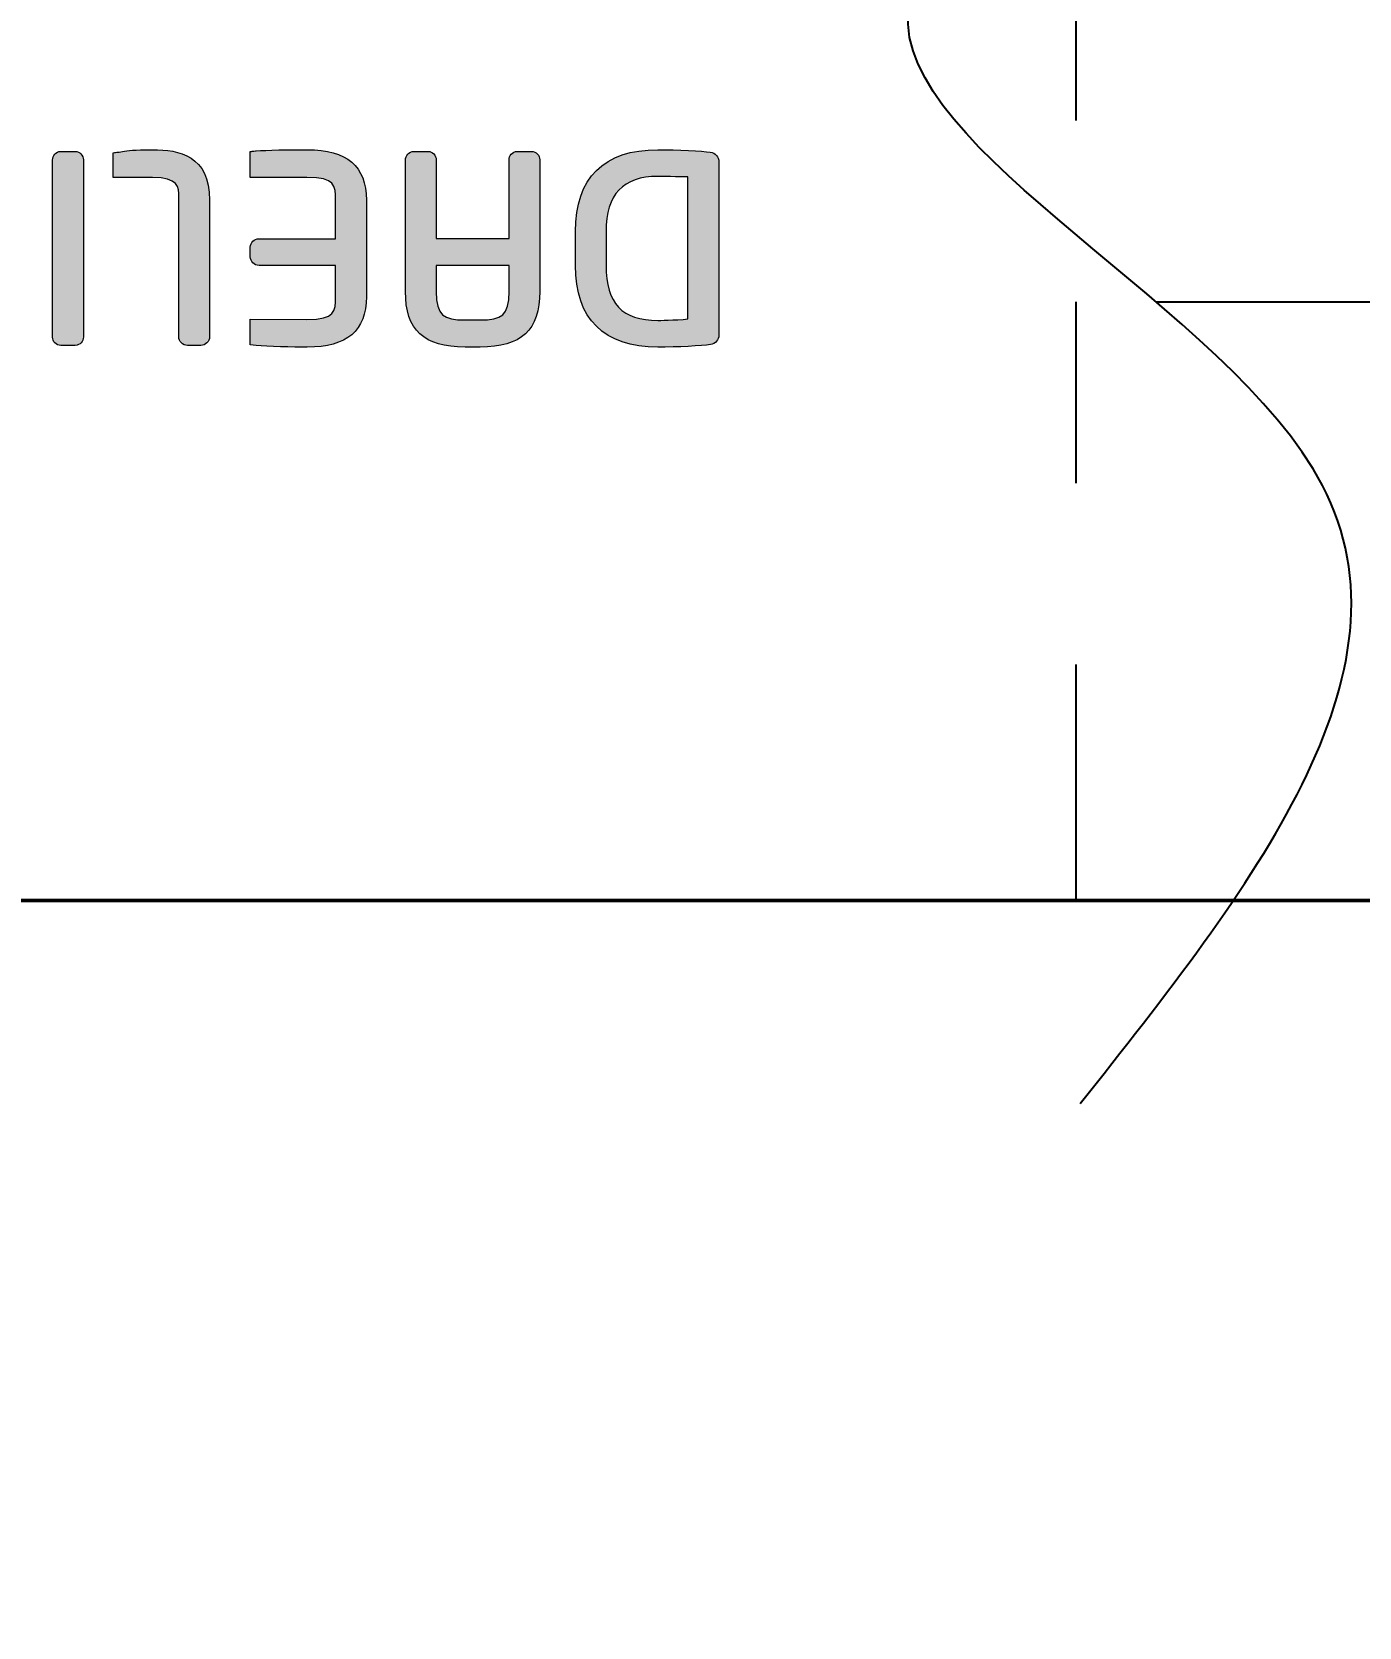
# Model space of a CAD drawing. Extents: x 16296675745 to 16296677675, y -37409619395 to -37409618123.
# Drawn here: x 16296676692.36 to 16296676710.66, y -37409619019.38 to -37409618997.39 of the extents above; entities that cross this region are included whole.
import ezdxf

# ---------------------------------------------------------------- set-up
doc = ezdxf.new("R2010")
doc.units = 0
doc.header["$LTSCALE"] = 10
doc.header["$MEASUREMENT"] = 0
doc.header["$PDMODE"] = 3
doc.header["$PDSIZE"] = -10
doc.linetypes.add('AUSGEZOGEN', pattern=[0])
doc.linetypes.add('CENTER', pattern=[2, 1.25, -0.25, 0.25, -0.25])
doc.layers.get('0').update_dxf_attribs({"linetype": 'CONTINUOUS'})
doc.layers.get('DEFPOINTS').update_dxf_attribs({"linetype": 'CONTINUOUS'})
doc.layers.add('1', color=7, linetype='CONTINUOUS')
doc.layers.add('7', color=7, linetype='CONTINUOUS')
doc.layers.add('레이어 1', color=7, linetype='CONTINUOUS', lineweight=0)
doc.styles.add('Daelim Dimension', font='')
doc.styles.get('Daelim Dimension').set_extended_font_data('NanumGothic')
doc.dimstyles.new('DEFAULT', dxfattribs={"dimscale": 2, "dimtxt": 2, "dimasz": 2, "dimexe": 0, "dimexo": 2, "dimgap": 1, "dimtad": 1, "dimdec": 1, "dimzin": 9, "dimdsep": 46, "dimtxsty": 'Daelim Dimension', "dimcen": 0.5, "dimclrd": 252, "dimclre": 252, "dimclrt": 3, "dimadec": 1, "dimazin": 0, "dimtfac": 1, "dimtdec": 1, "dimtix": 1, "dimtmove": 0, "dimatfit": 3, "dimfxl": 1, "dimtolj": 1, "dimtzin": 1, "dimlwd": 9, "dimlwe": 9, "dimarcsym": 0})

# ---------------------------------------------------------------- blocks, each defined once
blk = doc.blocks.new('*D21')
at = {"color": 5, "lineweight": 9, "ltscale": 0.5, "transparency": 16777216}
for p, q in [((16296676674.26743, -37409619013.00232), (16296676674.26743, -37409619062.69696)), ((16296676739.24079, -37409619013.40604), (16296676739.24079, -37409619062.69696)), ((16296676678.26743, -37409619062.69696), (16296676735.24079, -37409619062.69696))]:
    blk.add_line(p, q, dxfattribs=at)
at = {"color": 5, "ltscale": 0.5, "transparency": 16777216}
for points in [[(16296676678.26743, -37409619062.0303), (16296676678.26743, -37409619063.36362), (16296676674.26743, -37409619062.69696)], [(16296676735.24079, -37409619062.0303), (16296676735.24079, -37409619063.36362), (16296676739.24079, -37409619062.69696)]]:
    blk.add_solid(points, dxfattribs=at)
at = {"layer": 'DEFPOINTS', "color": 0, "ltscale": 0.5, "transparency": 16777216}
for p in [(16296676674.26743, -37409619009.00232), (16296676739.24079, -37409619009.40604), (16296676739.24079, -37409619062.69696)]:
    blk.add_point(p, dxfattribs=at)
at = {"color": 7, "ltscale": 0.5, "transparency": 16777216, "insert": (16296676706.75411, -37409619055.25347), "char_height": 10, "attachment_point": 5, "style": 'Daelim Dimension'}
blk.add_mtext('\\A1;65', dxfattribs=at)

msp = doc.modelspace()

# ---------------------------------------------------------------- hatches: boundary and pattern name
at = {"layer": '레이어 1'}
h = msp.add_hatch(color=7, dxfattribs=at)
h.dxf.hatch_style = 2
edge = h.paths.add_edge_path()
edge.add_spline(control_points=[(16296676692.9589, -37409619001.715118), (16296676693.029671, -37409619001.715118), (16296676693.071951, -37409619001.656639), (16296676693.071951, -37409619001.600182), (16296676693.071951, -37409619001.600182), (16296676693.071951, -37409618999.159843), (16296676693.071951, -37409618999.159843), (16296676693.071951, -37409618999.094887), (16296676693.02116, -37409618999.042068), (16296676692.9589, -37409618999.042068), (16296676692.9589, -37409618999.042068), (16296676692.76088, -37409618999.042068), (16296676692.76088, -37409618999.042068), (16296676692.68997, -37409618999.042068), (16296676692.647619, -37409618999.101761), (16296676692.647619, -37409618999.159843), (16296676692.647619, -37409618999.159843), (16296676692.647619, -37409619001.600182), (16296676692.647619, -37409619001.600182), (16296676692.647619, -37409619001.664612), (16296676692.69726, -37409619001.715118), (16296676692.76088, -37409619001.715118), (16296676692.76088, -37409619001.715118), (16296676692.9589, -37409619001.715118), (16296676692.9589, -37409619001.715118)], knot_values=[0, 0, 0, 0, 1, 1, 1, 2, 2, 2, 3, 3, 3, 4, 4, 4, 5, 5, 5, 6, 6, 6, 7, 7, 7, 8, 8, 8, 8], degree=3, periodic=0)
h = msp.add_hatch(color=7, dxfattribs=at)
h.dxf.hatch_style = 2
edge = h.paths.add_edge_path()
edge.add_spline(control_points=[(16296676694.69038, -37409619001.715118), (16296676694.75596, -37409619001.715118), (16296676694.811541, -37409619001.660957), (16296676694.811541, -37409619001.59668), (16296676694.811541, -37409619001.59668), (16296676694.811541, -37409618999.711609), (16296676694.811541, -37409618999.711609), (16296676694.811541, -37409618999.096901), (16296676694.39201, -37409618999.017883), (16296676694.026779, -37409618999.017883), (16296676693.758789, -37409618999.017883), (16296676693.690041, -37409618999.029243), (16296676693.610689, -37409618999.042473), (16296676693.610689, -37409618999.042473), (16296676693.564421, -37409618999.049759), (16296676693.564421, -37409618999.049759), (16296676693.5651, -37409618999.049477), (16296676693.50317, -37409618999.057182), (16296676693.50317, -37409618999.057182), (16296676693.50317, -37409618999.057182), (16296676693.484791, -37409618999.059624), (16296676693.484791, -37409618999.059624), (16296676693.484791, -37409618999.059624), (16296676693.484791, -37409618999.400002), (16296676693.484791, -37409618999.400002), (16296676693.484791, -37409618999.400002), (16296676694.02272, -37409618999.400002), (16296676694.02272, -37409618999.400002), (16296676694.3866, -37409618999.400002), (16296676694.3866, -37409618999.537361), (16296676694.3866, -37409618999.670677), (16296676694.3866, -37409618999.670677), (16296676694.3866, -37409619001.59668), (16296676694.3866, -37409619001.59668), (16296676694.3866, -37409619001.660957), (16296676694.441719, -37409619001.715118), (16296676694.50709, -37409619001.715118), (16296676694.50709, -37409619001.715118), (16296676694.69038, -37409619001.715118), (16296676694.69038, -37409619001.715118)], knot_values=[0, 0, 0, 0, 1, 1, 1, 2, 2, 2, 3, 3, 3, 4, 4, 4, 5, 5, 5, 6, 6, 6, 7, 7, 7, 8, 8, 8, 9, 9, 9, 10, 10, 10, 11, 11, 11, 12, 12, 12, 13, 13, 13, 13], degree=3, periodic=0)
h = msp.add_hatch(color=7, dxfattribs=at)
h.dxf.hatch_style = 2
edge = h.paths.add_edge_path()
edge.add_spline(control_points=[(16296676696.973061, -37409619001.046387), (16296676696.973061, -37409619001.046387), (16296676696.973061, -37409618999.711609), (16296676696.973061, -37409618999.711609), (16296676696.973061, -37409618999.244667), (16296676696.70636, -37409618999.017883), (16296676696.15756, -37409618999.017883), (16296676695.91531, -37409618999.017883), (16296676695.5856, -37409618999.022331), (16296676695.45377, -37409618999.034637), (16296676695.45566, -37409618999.034637), (16296676695.389851, -37409618999.040993), (16296676695.389851, -37409618999.040993), (16296676695.389851, -37409618999.040993), (16296676695.3708, -37409618999.04287), (16296676695.3708, -37409618999.04287), (16296676695.3708, -37409618999.04287), (16296676695.3708, -37409618999.400002), (16296676695.3708, -37409618999.400002), (16296676695.3708, -37409618999.400002), (16296676696.154551, -37409618999.400002), (16296676696.154551, -37409618999.400002), (16296676696.547211, -37409618999.400002), (16296676696.547211, -37409618999.51075), (16296676696.547211, -37409618999.711609), (16296676696.547211, -37409618999.711609), (16296676696.547211, -37409619000.206253), (16296676696.547211, -37409619000.244881), (16296676696.506861, -37409619000.244881), (16296676695.49369, -37409619000.244881), (16296676695.49369, -37409619000.244881), (16296676695.42733, -37409619000.244881), (16296676695.37327, -37409619000.297546), (16296676695.37327, -37409619000.362381), (16296676695.37327, -37409619000.362381), (16296676695.37327, -37409619000.494759), (16296676695.37327, -37409619000.494759), (16296676695.37327, -37409619000.559998), (16296676695.42733, -37409619000.612808), (16296676695.49369, -37409619000.612808), (16296676695.49369, -37409619000.612808), (16296676696.506861, -37409619000.612808), (16296676696.547211, -37409619000.612808), (16296676696.547211, -37409619000.651169), (16296676696.547211, -37409619001.046387), (16296676696.547211, -37409619001.046387), (16296676696.547211, -37409619001.246971), (16296676696.547211, -37409619001.357468), (16296676696.154551, -37409619001.357468), (16296676696.154551, -37409619001.357468), (16296676695.371111, -37409619001.354347), (16296676695.371111, -37409619001.354347), (16296676695.371111, -37409619001.354347), (16296676695.371111, -37409619001.709328), (16296676695.371111, -37409619001.709328), (16296676695.371111, -37409619001.709328), (16296676695.45421, -37409619001.718239), (16296676695.45421, -37409619001.718239), (16296676695.60836, -37409619001.732147), (16296676695.961769, -37409619001.739311), (16296676696.15756, -37409619001.739311), (16296676696.70636, -37409619001.739311), (16296676696.973061, -37409619001.512787), (16296676696.973061, -37409619001.046387)], knot_values=[0, 0, 0, 0, 1, 1, 1, 2, 2, 2, 3, 3, 3, 4, 4, 4, 5, 5, 5, 6, 6, 6, 7, 7, 7, 8, 8, 8, 9, 9, 9, 10, 10, 10, 11, 11, 11, 12, 12, 12, 13, 13, 13, 14, 14, 14, 15, 15, 15, 16, 16, 16, 17, 17, 17, 18, 18, 18, 19, 19, 19, 20, 20, 20, 21, 21, 21, 21], degree=3, periodic=0)
h = msp.add_hatch(color=7, dxfattribs=at)
h.dxf.hatch_style = 2
edge = h.paths.add_edge_path()
edge.add_spline(control_points=[(16296676697.937059, -37409619000.615517), (16296676697.937059, -37409619000.615517), (16296676698.939699, -37409619000.615517), (16296676698.939699, -37409619000.615517), (16296676698.939699, -37409619000.652779), (16296676698.939699, -37409619000.973053), (16296676698.939699, -37409619000.973053), (16296676698.939699, -37409619001.30735), (16296676698.840321, -37409619001.364067), (16296676698.542179, -37409619001.364067), (16296676698.542179, -37409619001.364067), (16296676698.33427, -37409619001.364067), (16296676698.33427, -37409619001.364067), (16296676698.036301, -37409619001.364067), (16296676697.937059, -37409619001.30735), (16296676697.937059, -37409619000.973053), (16296676697.937059, -37409619000.973053), (16296676697.937059, -37409619000.652779), (16296676697.937059, -37409619000.615517)], knot_values=[0, 0, 0, 0, 1, 1, 1, 2, 2, 2, 3, 3, 3, 4, 4, 4, 5, 5, 5, 6, 6, 6, 6], degree=3, periodic=0)
edge = h.paths.add_edge_path()
edge.add_spline(control_points=[(16296676698.33427, -37409619001.739311), (16296676698.33427, -37409619001.739311), (16296676698.542179, -37409619001.739311), (16296676698.542179, -37409619001.739311), (16296676699.110161, -37409619001.739311), (16296676699.36339, -37409619001.503067), (16296676699.36339, -37409619000.973053), (16296676699.36339, -37409619000.973053), (16296676699.36339, -37409618999.159843), (16296676699.36339, -37409618999.159843), (16296676699.36339, -37409618999.096077), (16296676699.311581, -37409618999.042068), (16296676699.250441, -37409618999.042068), (16296676699.250441, -37409618999.042068), (16296676699.05208, -37409618999.042068), (16296676699.05208, -37409618999.042068), (16296676698.981779, -37409618999.042068), (16296676698.939699, -37409618999.101761), (16296676698.939699, -37409618999.159843), (16296676698.939699, -37409618999.159843), (16296676698.939699, -37409619000.201782), (16296676698.939699, -37409619000.242439), (16296676698.939699, -37409619000.242439), (16296676697.937059, -37409619000.242439), (16296676697.937059, -37409619000.242439), (16296676697.937059, -37409619000.201782), (16296676697.937059, -37409618999.159843), (16296676697.937059, -37409618999.159843), (16296676697.937059, -37409618999.094887), (16296676697.88583, -37409618999.042068), (16296676697.82272, -37409618999.042068), (16296676697.82272, -37409618999.042068), (16296676697.626801, -37409618999.042068), (16296676697.626801, -37409618999.042068), (16296676697.558121, -37409618999.042068), (16296676697.51189, -37409618999.102982), (16296676697.51189, -37409618999.159843), (16296676697.51189, -37409618999.159843), (16296676697.51189, -37409619000.973053), (16296676697.51189, -37409619000.973053), (16296676697.51189, -37409619001.503067), (16296676697.765619, -37409619001.739311), (16296676698.33427, -37409619001.739311)], knot_values=[0, 0, 0, 0, 1, 1, 1, 2, 2, 2, 3, 3, 3, 4, 4, 4, 5, 5, 5, 6, 6, 6, 7, 7, 7, 8, 8, 8, 9, 9, 9, 10, 10, 10, 11, 11, 11, 12, 12, 12, 13, 13, 13, 14, 14, 14, 14], degree=3, periodic=0)
h = msp.add_hatch(color=7, dxfattribs=at)
h.dxf.hatch_style = 2
edge = h.paths.add_edge_path()
edge.add_spline(control_points=[(16296676700.278391, -37409619000.144783), (16296676700.278391, -37409618999.633942), (16296676700.511459, -37409618999.385406), (16296676700.991171, -37409618999.385406), (16296676700.991171, -37409618999.385406), (16296676701.319361, -37409618999.391479), (16296676701.4049, -37409618999.392967), (16296676701.4049, -37409618999.392967), (16296676701.4049, -37409619001.351646), (16296676701.4049, -37409619001.351646), (16296676701.234909, -37409619001.36853), (16296676700.99333, -37409619001.371361), (16296676700.990931, -37409619001.371361), (16296676700.49822, -37409619001.371361), (16296676700.278391, -37409619001.137291), (16296676700.278391, -37409619000.612679), (16296676700.278391, -37409619000.612679), (16296676700.278391, -37409619000.144783), (16296676700.278391, -37409619000.144783)], knot_values=[0, 0, 0, 0, 1, 1, 1, 2, 2, 2, 3, 3, 3, 4, 4, 4, 5, 5, 5, 6, 6, 6, 6], degree=3, periodic=0)
edge = h.paths.add_edge_path()
edge.add_spline(control_points=[(16296676700.991171, -37409619001.739311), (16296676701.25746, -37409619001.739311), (16296676701.602909, -37409619001.722961), (16296676701.71619, -37409619001.704727), (16296676701.787041, -37409619001.692848), (16296676701.83246, -37409619001.639893), (16296676701.83246, -37409619001.569923), (16296676701.83246, -37409619001.569923), (16296676701.83246, -37409618999.187134), (16296676701.83246, -37409618999.187134), (16296676701.83246, -37409618999.113777), (16296676701.78661, -37409618999.06218), (16296676701.712749, -37409618999.051933), (16296676701.60561, -37409618999.034103), (16296676701.26128, -37409618999.017883), (16296676700.991171, -37409618999.017883), (16296676700.247601, -37409618999.017883), (16296676699.85474, -37409618999.4077), (16296676699.85474, -37409619000.144783), (16296676699.85474, -37409619000.144783), (16296676699.85474, -37409619000.612679), (16296676699.85474, -37409619000.612679), (16296676699.85474, -37409619001.349747), (16296676700.247601, -37409619001.739311), (16296676700.991171, -37409619001.739311)], knot_values=[0, 0, 0, 0, 1, 1, 1, 2, 2, 2, 3, 3, 3, 4, 4, 4, 5, 5, 5, 6, 6, 6, 7, 7, 7, 8, 8, 8, 8], degree=3, periodic=0)

# ---------------------------------------------------------------- linework, layer by layer
at = {"color": 1, "linetype": 'CENTER'}
msp.add_line((16296676706.75411, -37409618926.115562), (16296676706.75411, -37409619009.367203), dxfattribs=at)
msp.add_line((16296676707.85972, -37409619001.115562), (16296676751.50411, -37409619001.115562))
at = {"layer": '1'}
msp.add_spline([(16296676706.812241, -37409619012.16819), (16296676710.153521, -37409619003.646294), (16296676704.44459, -37409618997.102913), (16296676710.40538, -37409618990.559517), (16296676705.535999, -37409618984.938927), (16296676698.735661, -37409618987.120064), (16296676691.76741, -37409618984.687263), (16296676683.6238, -37409618987.203949), (16296676676.90741, -37409618984.603371), (16296676670.191019, -37409618987.371727), (16296676663.64255, -37409618984.687263), (16296676656.002661, -37409618987.371727), (16296676651.21723, -37409618984.687263)], degree=3, dxfattribs=at)
at = {"layer": '7', "color": 7, "linetype": 'AUSGEZOGEN', "lineweight": 50}
msp.add_line((16296676723.738609, -37409619009.367203), (16296676689.769621, -37409619009.367203), dxfattribs=at)
at = {"layer": '레이어 1', "color": 7}
for points, knots in [([(16296676692.9589, -37409619001.715118), (16296676693.029671, -37409619001.715118), (16296676693.071951, -37409619001.656639), (16296676693.071951, -37409619001.600182), (16296676693.071951, -37409619001.600182), (16296676693.071951, -37409618999.159843), (16296676693.071951, -37409618999.159843), (16296676693.071951, -37409618999.094887), (16296676693.02116, -37409618999.042068), (16296676692.9589, -37409618999.042068), (16296676692.9589, -37409618999.042068), (16296676692.76088, -37409618999.042068), (16296676692.76088, -37409618999.042068), (16296676692.68997, -37409618999.042068), (16296676692.647619, -37409618999.101761), (16296676692.647619, -37409618999.159843), (16296676692.647619, -37409618999.159843), (16296676692.647619, -37409619001.600182), (16296676692.647619, -37409619001.600182), (16296676692.647619, -37409619001.664612), (16296676692.69726, -37409619001.715118), (16296676692.76088, -37409619001.715118), (16296676692.76088, -37409619001.715118), (16296676692.9589, -37409619001.715118), (16296676692.9589, -37409619001.715118)], [0, 0, 0, 0, 1, 1, 1, 2, 2, 2, 3, 3, 3, 4, 4, 4, 5, 5, 5, 6, 6, 6, 7, 7, 7, 8, 8, 8, 8]), ([(16296676694.69038, -37409619001.715118), (16296676694.75596, -37409619001.715118), (16296676694.811541, -37409619001.660957), (16296676694.811541, -37409619001.59668), (16296676694.811541, -37409619001.59668), (16296676694.811541, -37409618999.711609), (16296676694.811541, -37409618999.711609), (16296676694.811541, -37409618999.096901), (16296676694.39201, -37409618999.017883), (16296676694.026779, -37409618999.017883), (16296676693.758789, -37409618999.017883), (16296676693.690041, -37409618999.029243), (16296676693.610689, -37409618999.042473), (16296676693.610689, -37409618999.042473), (16296676693.564421, -37409618999.049759), (16296676693.564421, -37409618999.049759), (16296676693.5651, -37409618999.049477), (16296676693.50317, -37409618999.057182), (16296676693.50317, -37409618999.057182), (16296676693.50317, -37409618999.057182), (16296676693.484791, -37409618999.059624), (16296676693.484791, -37409618999.059624), (16296676693.484791, -37409618999.059624), (16296676693.484791, -37409618999.400002), (16296676693.484791, -37409618999.400002), (16296676693.484791, -37409618999.400002), (16296676694.02272, -37409618999.400002), (16296676694.02272, -37409618999.400002), (16296676694.3866, -37409618999.400002), (16296676694.3866, -37409618999.537361), (16296676694.3866, -37409618999.670677), (16296676694.3866, -37409618999.670677), (16296676694.3866, -37409619001.59668), (16296676694.3866, -37409619001.59668), (16296676694.3866, -37409619001.660957), (16296676694.441719, -37409619001.715118), (16296676694.50709, -37409619001.715118), (16296676694.50709, -37409619001.715118), (16296676694.69038, -37409619001.715118), (16296676694.69038, -37409619001.715118)], [0, 0, 0, 0, 1, 1, 1, 2, 2, 2, 3, 3, 3, 4, 4, 4, 5, 5, 5, 6, 6, 6, 7, 7, 7, 8, 8, 8, 9, 9, 9, 10, 10, 10, 11, 11, 11, 12, 12, 12, 13, 13, 13, 13]), ([(16296676696.973061, -37409619001.046387), (16296676696.973061, -37409619001.046387), (16296676696.973061, -37409618999.711609), (16296676696.973061, -37409618999.711609), (16296676696.973061, -37409618999.244667), (16296676696.70636, -37409618999.017883), (16296676696.15756, -37409618999.017883), (16296676695.91531, -37409618999.017883), (16296676695.5856, -37409618999.022331), (16296676695.45377, -37409618999.034637), (16296676695.45566, -37409618999.034637), (16296676695.389851, -37409618999.040993), (16296676695.389851, -37409618999.040993), (16296676695.389851, -37409618999.040993), (16296676695.3708, -37409618999.04287), (16296676695.3708, -37409618999.04287), (16296676695.3708, -37409618999.04287), (16296676695.3708, -37409618999.400002), (16296676695.3708, -37409618999.400002), (16296676695.3708, -37409618999.400002), (16296676696.154551, -37409618999.400002), (16296676696.154551, -37409618999.400002), (16296676696.547211, -37409618999.400002), (16296676696.547211, -37409618999.51075), (16296676696.547211, -37409618999.711609), (16296676696.547211, -37409618999.711609), (16296676696.547211, -37409619000.206253), (16296676696.547211, -37409619000.244881), (16296676696.506861, -37409619000.244881), (16296676695.49369, -37409619000.244881), (16296676695.49369, -37409619000.244881), (16296676695.42733, -37409619000.244881), (16296676695.37327, -37409619000.297546), (16296676695.37327, -37409619000.362381), (16296676695.37327, -37409619000.362381), (16296676695.37327, -37409619000.494759), (16296676695.37327, -37409619000.494759), (16296676695.37327, -37409619000.559998), (16296676695.42733, -37409619000.612808), (16296676695.49369, -37409619000.612808), (16296676695.49369, -37409619000.612808), (16296676696.506861, -37409619000.612808), (16296676696.547211, -37409619000.612808), (16296676696.547211, -37409619000.651169), (16296676696.547211, -37409619001.046387), (16296676696.547211, -37409619001.046387), (16296676696.547211, -37409619001.246971), (16296676696.547211, -37409619001.357468), (16296676696.154551, -37409619001.357468), (16296676696.154551, -37409619001.357468), (16296676695.371111, -37409619001.354347), (16296676695.371111, -37409619001.354347), (16296676695.371111, -37409619001.354347), (16296676695.371111, -37409619001.709328), (16296676695.371111, -37409619001.709328), (16296676695.371111, -37409619001.709328), (16296676695.45421, -37409619001.718239), (16296676695.45421, -37409619001.718239), (16296676695.60836, -37409619001.732147), (16296676695.961769, -37409619001.739311), (16296676696.15756, -37409619001.739311), (16296676696.70636, -37409619001.739311), (16296676696.973061, -37409619001.512787), (16296676696.973061, -37409619001.046387)], [0, 0, 0, 0, 1, 1, 1, 2, 2, 2, 3, 3, 3, 4, 4, 4, 5, 5, 5, 6, 6, 6, 7, 7, 7, 8, 8, 8, 9, 9, 9, 10, 10, 10, 11, 11, 11, 12, 12, 12, 13, 13, 13, 14, 14, 14, 15, 15, 15, 16, 16, 16, 17, 17, 17, 18, 18, 18, 19, 19, 19, 20, 20, 20, 21, 21, 21, 21]), ([(16296676698.33427, -37409619001.739311), (16296676698.33427, -37409619001.739311), (16296676698.542179, -37409619001.739311), (16296676698.542179, -37409619001.739311), (16296676699.110161, -37409619001.739311), (16296676699.36339, -37409619001.503067), (16296676699.36339, -37409619000.973053), (16296676699.36339, -37409619000.973053), (16296676699.36339, -37409618999.159843), (16296676699.36339, -37409618999.159843), (16296676699.36339, -37409618999.096077), (16296676699.311581, -37409618999.042068), (16296676699.250441, -37409618999.042068), (16296676699.250441, -37409618999.042068), (16296676699.05208, -37409618999.042068), (16296676699.05208, -37409618999.042068), (16296676698.981779, -37409618999.042068), (16296676698.939699, -37409618999.101761), (16296676698.939699, -37409618999.159843), (16296676698.939699, -37409618999.159843), (16296676698.939699, -37409619000.201782), (16296676698.939699, -37409619000.242439), (16296676698.939699, -37409619000.242439), (16296676697.937059, -37409619000.242439), (16296676697.937059, -37409619000.242439), (16296676697.937059, -37409619000.201782), (16296676697.937059, -37409618999.159843), (16296676697.937059, -37409618999.159843), (16296676697.937059, -37409618999.094887), (16296676697.88583, -37409618999.042068), (16296676697.82272, -37409618999.042068), (16296676697.82272, -37409618999.042068), (16296676697.626801, -37409618999.042068), (16296676697.626801, -37409618999.042068), (16296676697.558121, -37409618999.042068), (16296676697.51189, -37409618999.102982), (16296676697.51189, -37409618999.159843), (16296676697.51189, -37409618999.159843), (16296676697.51189, -37409619000.973053), (16296676697.51189, -37409619000.973053), (16296676697.51189, -37409619001.503067), (16296676697.765619, -37409619001.739311), (16296676698.33427, -37409619001.739311)], [0, 0, 0, 0, 1, 1, 1, 2, 2, 2, 3, 3, 3, 4, 4, 4, 5, 5, 5, 6, 6, 6, 7, 7, 7, 8, 8, 8, 9, 9, 9, 10, 10, 10, 11, 11, 11, 12, 12, 12, 13, 13, 13, 14, 14, 14, 14]), ([(16296676700.991171, -37409619001.739311), (16296676701.25746, -37409619001.739311), (16296676701.602909, -37409619001.722961), (16296676701.71619, -37409619001.704727), (16296676701.787041, -37409619001.692848), (16296676701.83246, -37409619001.639893), (16296676701.83246, -37409619001.569923), (16296676701.83246, -37409619001.569923), (16296676701.83246, -37409618999.187134), (16296676701.83246, -37409618999.187134), (16296676701.83246, -37409618999.113777), (16296676701.78661, -37409618999.06218), (16296676701.712749, -37409618999.051933), (16296676701.60561, -37409618999.034103), (16296676701.26128, -37409618999.017883), (16296676700.991171, -37409618999.017883), (16296676700.247601, -37409618999.017883), (16296676699.85474, -37409618999.4077), (16296676699.85474, -37409619000.144783), (16296676699.85474, -37409619000.144783), (16296676699.85474, -37409619000.612679), (16296676699.85474, -37409619000.612679), (16296676699.85474, -37409619001.349747), (16296676700.247601, -37409619001.739311), (16296676700.991171, -37409619001.739311)], [0, 0, 0, 0, 1, 1, 1, 2, 2, 2, 3, 3, 3, 4, 4, 4, 5, 5, 5, 6, 6, 6, 7, 7, 7, 8, 8, 8, 8]), ([(16296676700.278391, -37409619000.144783), (16296676700.278391, -37409618999.633942), (16296676700.511459, -37409618999.385406), (16296676700.991171, -37409618999.385406), (16296676700.991171, -37409618999.385406), (16296676701.319361, -37409618999.391479), (16296676701.4049, -37409618999.392967), (16296676701.4049, -37409618999.392967), (16296676701.4049, -37409619001.351646), (16296676701.4049, -37409619001.351646), (16296676701.234909, -37409619001.36853), (16296676700.99333, -37409619001.371361), (16296676700.990931, -37409619001.371361), (16296676700.49822, -37409619001.371361), (16296676700.278391, -37409619001.137291), (16296676700.278391, -37409619000.612679), (16296676700.278391, -37409619000.612679), (16296676700.278391, -37409619000.144783), (16296676700.278391, -37409619000.144783)], [0, 0, 0, 0, 1, 1, 1, 2, 2, 2, 3, 3, 3, 4, 4, 4, 5, 5, 5, 6, 6, 6, 6]), ([(16296676697.937059, -37409619000.615517), (16296676697.937059, -37409619000.615517), (16296676698.939699, -37409619000.615517), (16296676698.939699, -37409619000.615517), (16296676698.939699, -37409619000.652779), (16296676698.939699, -37409619000.973053), (16296676698.939699, -37409619000.973053), (16296676698.939699, -37409619001.30735), (16296676698.840321, -37409619001.364067), (16296676698.542179, -37409619001.364067), (16296676698.542179, -37409619001.364067), (16296676698.33427, -37409619001.364067), (16296676698.33427, -37409619001.364067), (16296676698.036301, -37409619001.364067), (16296676697.937059, -37409619001.30735), (16296676697.937059, -37409619000.973053), (16296676697.937059, -37409619000.973053), (16296676697.937059, -37409619000.652779), (16296676697.937059, -37409619000.615517)], [0, 0, 0, 0, 1, 1, 1, 2, 2, 2, 3, 3, 3, 4, 4, 4, 5, 5, 5, 6, 6, 6, 6])]:
    msp.add_open_spline(points, degree=3, knots=knots, dxfattribs=at)

# ---------------------------------------------------------------- dimensions: what is measured, and where the dimension line sits
at = {"ltscale": 0.5}
dim = msp.add_linear_dim(base=(16296676739.240789, -37409619062.69696), p1=(16296676674.267429, -37409619009.002319), p2=(16296676739.240789, -37409619009.406036), text='65', dimstyle='DEFAULT', override={"dimtxt": 5, "dimclrd": 5, "dimclre": 5, "dimclrt": 7}, dxfattribs=at)
dim.commit()
dim.dimension.update_dxf_attribs({"geometry": '*D21', "text_midpoint": (16296676706.75411, -37409619055.253471)})

doc.saveas('drawing.dxf')
